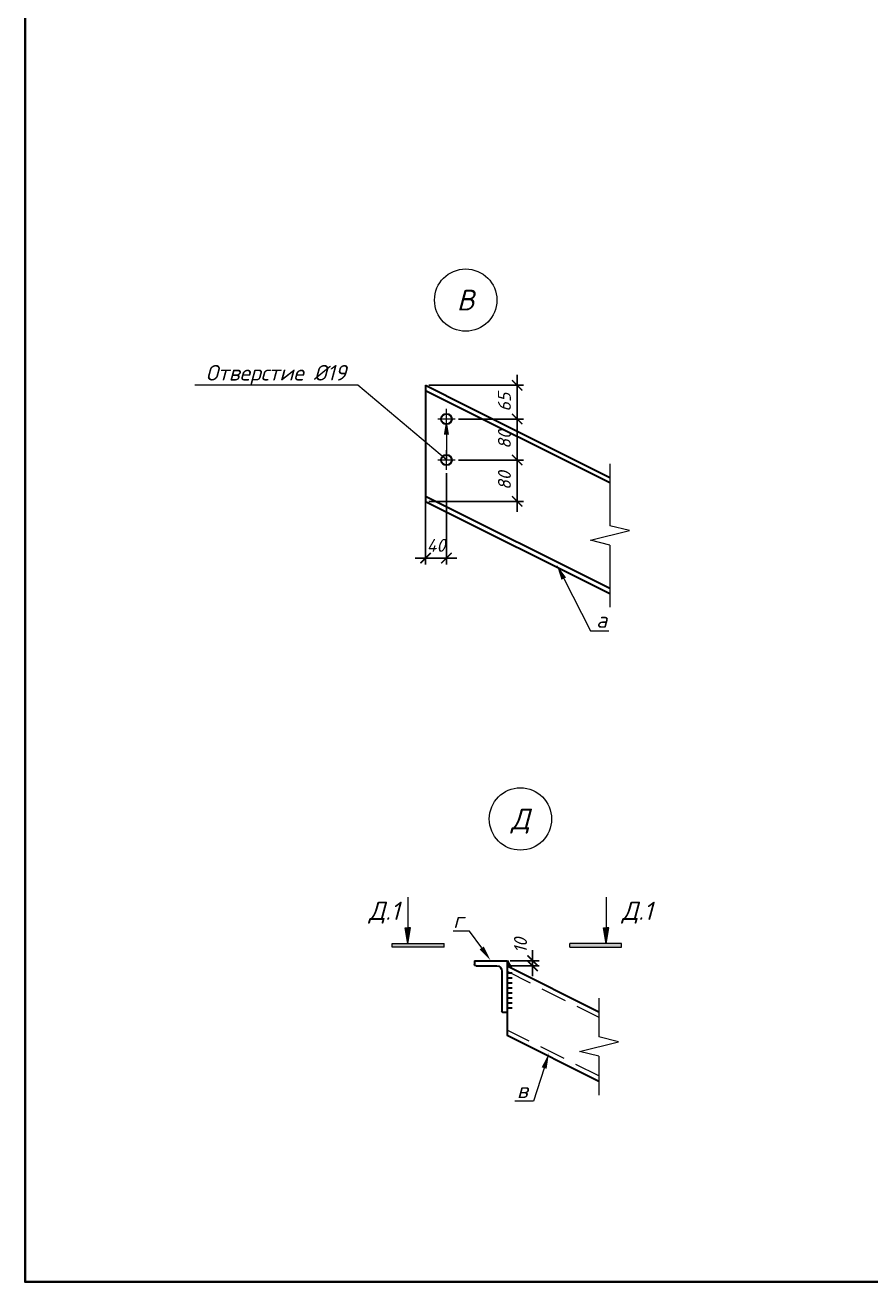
# Model space of a CAD drawing. Header units: millimetres. Extents: x -79646 to 95064, y -231229 to -58107.
# Drawn here: x -45220 to -43591, y -158752 to -156331 of the extents above; entities that cross this region are included whole.
import ezdxf
from ezdxf import colors
from ezdxf.entities.mleader import LeaderData, LeaderLine
from ezdxf.enums import TextEntityAlignment as Align
from ezdxf.math import Vec2, Vec3

# ---------------------------------------------------------------- set-up
doc = ezdxf.new("R2010")
doc.units = ezdxf.units.MM
doc.header["$PDMODE"] = 3
doc.linetypes.add('HIDDEN', pattern=[0.375, 0.25, -0.125])
doc.layers.get('0').update_dxf_attribs({"lineweight": 5})
doc.layers.get('Defpoints').update_dxf_attribs({"lineweight": 0})
for name, color, linetype, lineweight in [('#Cварка', 96, 'Continuous', 30), ('#Dimensions', 7, 'Continuous', 9), ('#Выноски', 7, 'Continuous', 15), ('k_ Металл', 1, 'Continuous', 30), ('k_ Металл_вид', 1, 'Continuous', 18)]:
    doc.layers.add(name, color=color, linetype=linetype, lineweight=lineweight)
doc.styles.add('ESKDW', font='eskdw.shx', dxfattribs={"oblique": 15})
doc.styles.get("Standard").update_dxf_attribs({"font": 'arial.ttf'})
doc.styles.add('STEP PR', font='isocpeui.ttf')
doc.dimstyles.new('SPDS', dxfattribs={"dimscale": 50, "dimtxt": 2.5, "dimasz": 2, "dimexe": 1.25, "dimexo": 0.625, "dimtad": 1, "dimdec": 0, "dimrnd": 0.001, "dimtxsty": 'ESKDW', "dimblk": 'ARCHTICK', "dimcen": 2.5, "dimdle": 2, "dimclrd": 256, "dimclre": 256, "dimclrt": 7, "dimadec": 0, "dimazin": 2, "dimtfac": 0.75, "dimtdec": 0, "dimtmove": 1, "dimatfit": 3, "dimfxl": 1, "dimtolj": 1, "dimarcsym": 1})

# ---------------------------------------------------------------- blocks, each defined once
blk = doc.blocks.new('*U106')
at = {"color": 0, "linetype": 'ByBlock', "lineweight": -2}
for p, q in [((3.977, 0), (4.289, 1.25)), ((4.289, 1.25), (4.914, -1.25)), ((3.977, 0), (0, 0)), ((4.914, -1.25), (5.227, 0)), ((9.204, 0), (5.227, 0))]:
    blk.add_line(p, q, dxfattribs=at)
blk = doc.blocks.new('_ArchTick')
at = {"color": 0, "linetype": 'ByBlock', "const_width": 0.15}
blk.add_lwpolyline([(-0.5, -0.5), (0.5, 0.5)], dxfattribs=at)
blk = doc.blocks.new('*D476')
at = {"layer": '#Dimensions', "lineweight": -2, "transparency": 16777216}
for p, q in [((-44272.6, -157148.5), (-44272.6, -157268.1)), ((-44385.8, -157168.5), (-44260.1, -157168.5)), ((-44442.6, -157248.1), (-44260.1, -157248.1))]:
    blk.add_line(p, q, dxfattribs=at)
at = {"layer": 'Defpoints', "color": 0, "lineweight": 0, "transparency": 16777216}
for p in [(-44392.1, -157168.5, 0), (-44448.8, -157248.1, 0), (-44272.6, -157248.1)]:
    blk.add_point(p, dxfattribs=at)
at = {"layer": '#Dimensions', "lineweight": -2, "transparency": 16777216, "xscale": 20, "yscale": 20, "zscale": 20}
for p, rotation in [((-44272.6, -157168.5), 90), ((-44272.6, -157248.1), 270)]:
    blk.add_blockref('_ArchTick', p, dxfattribs=dict(at, rotation=rotation))
at = {"layer": '#Dimensions', "transparency": 16777216, "insert": (-44297.1, -157208.3), "char_height": 25, "attachment_point": 5, "rotation": 90, "style": 'STEP PR'}
blk.add_mtext('\\A1;80', dxfattribs=at)
blk = doc.blocks.new('*D477')
at = {"layer": '#Dimensions', "lineweight": -2, "transparency": 16777216}
for p, q in [((-44272.6, -157188.5), (-44272.6, -157069.5)), ((-44385.8, -157089.5), (-44260.1, -157089.5)), ((-44385.8, -157168.5), (-44260.1, -157168.5))]:
    blk.add_line(p, q, dxfattribs=at)
at = {"layer": 'Defpoints', "color": 0, "lineweight": 0, "transparency": 16777216}
for p in [(-44392.1, -157089.5, 0), (-44272.6, -157089.5), (-44392.1, -157168.5, 0)]:
    blk.add_point(p, dxfattribs=at)
at = {"layer": '#Dimensions', "lineweight": -2, "transparency": 16777216, "xscale": 20, "yscale": 20, "zscale": 20}
for p, rotation in [((-44272.6, -157089.5), 90), ((-44272.6, -157168.5), 270)]:
    blk.add_blockref('_ArchTick', p, dxfattribs=dict(at, rotation=rotation))
at = {"layer": '#Dimensions', "transparency": 16777216, "insert": (-44297.1, -157129), "char_height": 25, "attachment_point": 5, "rotation": 90, "style": 'STEP PR'}
blk.add_mtext('\\A1;80', dxfattribs=at)
blk = doc.blocks.new('*D478')
at = {"layer": '#Dimensions', "lineweight": -2, "transparency": 16777216}
for p, q in [((-44272.6, -157109.5), (-44272.6, -157004.5)), ((-44442.6, -157024.5), (-44260.1, -157024.5)), ((-44385.8, -157089.5), (-44260.1, -157089.5))]:
    blk.add_line(p, q, dxfattribs=at)
at = {"layer": 'Defpoints', "color": 0, "lineweight": 0, "transparency": 16777216}
for p in [(-44448.8, -157024.5, 0), (-44272.6, -157024.5), (-44392.1, -157089.5, 0)]:
    blk.add_point(p, dxfattribs=at)
at = {"layer": '#Dimensions', "lineweight": -2, "transparency": 16777216, "xscale": 20, "yscale": 20, "zscale": 20}
for p, rotation in [((-44272.6, -157024.5), 90), ((-44272.6, -157089.5), 270)]:
    blk.add_blockref('_ArchTick', p, dxfattribs=dict(at, rotation=rotation))
at = {"layer": '#Dimensions', "transparency": 16777216, "insert": (-44297.1, -157057), "char_height": 25, "attachment_point": 5, "rotation": 90, "style": 'STEP PR'}
blk.add_mtext('\\A1;65', dxfattribs=at)
blk = doc.blocks.new('*D479')
at = {"layer": '#Dimensions', "lineweight": -2, "transparency": 16777216}
for p, q in [((-44448.8, -157209.6), (-44448.8, -157369.9)), ((-44408.8, -157193.8), (-44408.8, -157369.9)), ((-44388.8, -157357.4), (-44468.8, -157357.4))]:
    blk.add_line(p, q, dxfattribs=at)
at = {"layer": 'Defpoints', "color": 0, "lineweight": 0, "transparency": 16777216}
for p in [(-44408.8, -157187.6, 0), (-44448.8, -157203.4, 0), (-44448.8, -157357.4)]:
    blk.add_point(p, dxfattribs=at)
at = {"layer": '#Dimensions', "lineweight": -2, "transparency": 16777216, "xscale": 20, "yscale": 20, "zscale": 20, "rotation": 180}
blk.add_blockref('_ArchTick', (-44448.8, -157357.4), dxfattribs=at)
at = {"layer": '#Dimensions', "lineweight": -2, "transparency": 16777216, "xscale": 20, "yscale": 20, "zscale": 20}
blk.add_blockref('_ArchTick', (-44408.8, -157357.4), dxfattribs=at)
at = {"layer": '#Dimensions', "transparency": 16777216, "insert": (-44428.8, -157332.9), "char_height": 25, "attachment_point": 5, "style": 'STEP PR'}
blk.add_mtext('\\A1;40', dxfattribs=at)
blk = doc.blocks.new('*U115')
at = {"color": 0, "linetype": 'ByBlock', "lineweight": -2}
blk.add_circle((0, 0), 6, dxfattribs=at)
blk.add_attdef('Узел', text='', height=4, dxfattribs=at).set_placement((0, 0), align=Align.MIDDLE_CENTER)
blk = doc.blocks.new('*U260')
at = {"color": 0, "linetype": 'ByBlock', "lineweight": -2}
for p, q in [((0, 100), (-6.7, 100)), ((0, 0), (0, 100)), ((-10, 20), (-10, 96.7)), ((-63, 0), (-63, 6.7)), ((-63, 0), (0, 0)), ((-59.7, 10), (-20, 10))]:
    blk.add_line(p, q, dxfattribs=at)
for centre, radius, start, end in [((-6.7, 96.7), 3.3, 89.045, 179.9778), ((-59.7, 6.7), 3.3, 90, 180), ((-20, 20), 10, 270, 0)]:
    blk.add_arc(centre, radius, start, end, dxfattribs=at)
blk = doc.blocks.new('*U130')
at = {"color": 0, "lineweight": -2}
for p, q in [((0, -9.6), (10, -9.6)), ((0, -19.2), (10, -19.2)), ((0, -28.8), (10, -28.8)), ((0, -38.4), (10, -38.4)), ((0, -48), (10, -48)), ((0, -57.6), (10, -57.6)), ((0, -67.3), (10, -67.3)), ((0, -76.9), (10, -76.9))]:
    blk.add_line(p, q, dxfattribs=at)
blk = doc.blocks.new('*U484')
at = {"color": 0, "linetype": 'ByBlock', "lineweight": -2}
for p, q in [((2.486, 0), (2.799, 1.25)), ((2.799, 1.25), (3.424, -1.25)), ((2.486, 0), (0, 0)), ((3.424, -1.25), (3.736, 0)), ((6.222, 0), (3.736, 0))]:
    blk.add_line(p, q, dxfattribs=at)
blk = doc.blocks.new('*D485')
at = {"layer": '#Dimensions', "lineweight": -2, "transparency": 16777216}
for p, q in [((-44285.7, -158133), (-44230.3, -158133)), ((-44242.8, -158133), (-44242.8, -158113)), ((-44242.8, -158133), (-44242.8, -158143)), ((-44285.7, -158143), (-44230.3, -158143)), ((-44242.8, -158143), (-44242.8, -158163))]:
    blk.add_line(p, q, dxfattribs=at)
at = {"layer": 'Defpoints', "color": 0, "lineweight": 0, "transparency": 16777216}
for p in [(-44292, -158133), (-44292, -158143), (-44242.8, -158143)]:
    blk.add_point(p, dxfattribs=at)
at = {"layer": '#Dimensions', "lineweight": -2, "transparency": 16777216, "xscale": 20, "yscale": 20, "zscale": 20}
for p, rotation in [((-44242.8, -158133), 270), ((-44242.8, -158143), 90)]:
    blk.add_blockref('_ArchTick', p, dxfattribs=dict(at, rotation=rotation))
at = {"layer": '#Dimensions', "transparency": 16777216, "insert": (-44266.1, -158103.8), "char_height": 25, "attachment_point": 5, "rotation": 90, "style": 'STEP PR'}
blk.add_mtext('\\A1;10', dxfattribs=at)
blk = doc.blocks.new('*U134')
at = {"ltscale": 100}
h = blk.add_hatch(color=256, dxfattribs=at)
h.dxf.hatch_style = 1
h.paths.add_polyline_path([(-85, 1070), (-35, 1070), (15, 1070), (-35, 770)])
h = blk.add_hatch(color=256, dxfattribs=at)
h.dxf.hatch_style = 1
h.paths.add_polyline_path([(665, 700), (665, 770), (-335, 770), (-335, 700)])
at = {"linetype": 'Continuous', "ltscale": 100}
for p, q in [((-85, 1070), (-35, 1070)), ((-35, 770), (-85, 1070)), ((-35, 770), (15, 1070)), ((15, 1070), (-35, 1070)), ((-335, 700), (-335, 770)), ((-335, 770), (665, 770)), ((665, 700), (-335, 700))]:
    blk.add_line(p, q, dxfattribs=at)
at = {"linetype": 'Continuous', "ltscale": 100, "extrusion": (-1, -1e-16, 0), "elevation": 35}
blk.add_lwpolyline([(-1660, 0), (-1070, 0)], dxfattribs=at)
at = {"linetype": 'Continuous', "ltscale": 100}
blk.add_lwpolyline([(665, 700), (665, 770)], dxfattribs=at)
at = {"ltscale": 100, "style": 'STEP PR'}
blk.add_attdef('Nh', text='', height=350, dxfattribs=at).set_placement((-192, 1222), align=Align.RIGHT)
blk = doc.blocks.new('*U295')
at = {"ltscale": 100}
h = blk.add_hatch(color=256, dxfattribs=at)
h.dxf.hatch_style = 1
h.paths.add_polyline_path([(1415, 1070), (1365, 1070), (1315, 1070), (1365, 770)])
h = blk.add_hatch(color=256, dxfattribs=at)
h.dxf.hatch_style = 1
h.paths.add_polyline_path([(1665, 700), (1665, 770), (665, 770), (665, 700)])
at = {"linetype": 'Continuous', "ltscale": 100}
for p, q in [((1365, 770), (1315, 1070)), ((1315, 1070), (1365, 1070)), ((1415, 1070), (1365, 1070)), ((1365, 770), (1415, 1070)), ((1665, 770), (665, 770)), ((1665, 700), (1665, 770)), ((665, 700), (1665, 700))]:
    blk.add_line(p, q, dxfattribs=at)
at = {"linetype": 'Continuous', "ltscale": 100, "extrusion": (1, -1e-16, 0), "elevation": 1365}
blk.add_lwpolyline([(1660, 0), (1070, 0)], dxfattribs=at)
at = {"linetype": 'Continuous', "ltscale": 100}
blk.add_lwpolyline([(665, 700), (665, 770)], dxfattribs=at)
at = {"ltscale": 100, "style": 'STEP PR'}
blk.add_attdef('Nh', text='', height=350, dxfattribs=at).set_placement((1799, 1222), align=Align.RIGHT)

msp = doc.modelspace()

# ---------------------------------------------------------------- hatches: boundary and pattern name
at = {"layer": '#Cварка', "ltscale": 10}
h = msp.add_hatch(color=256, dxfattribs=at)
h.dxf.hatch_style = 1
h.paths.add_polyline_path([(-44291.98809, -158132.94666), (-44291.98809, -158142.96534), (-44284.03359, -158146.94259)])

# ---------------------------------------------------------------- linework, layer by layer
at = {"layer": '#Cварка', "ltscale": 200}
msp.add_lwpolyline([(-44291.98809, -158132.94666), (-44284.03359, -158146.94259)], dxfattribs=at)
at = {"lineweight": 5, "ltscale": 100}
for p, q in [((-44408.82215, -157108.57636, 0), (-44408.82215, -157070.22179, 0)), ((-44425.56279, -157089.45882, 0), (-44392.08118, -157089.45882, 0)), ((-44408.82199, -157187.57984, 0), (-44408.82199, -157149.22526, 0)), ((-44425.56263, -157168.46229, 0), (-44392.08102, -157168.46229, 0))]:
    msp.add_line(p, q, dxfattribs=at)
at = {"color": 3, "lineweight": 40}
msp.add_lwpolyline([(-45220.07569, -153909.81234), (-40236.90428, -153909.81234), (-40236.90428, -158751.69814), (-45220.07569, -158751.69814)], close=True, dxfattribs=at)
at = {"layer": 'k_ Металл', "elevation": 0}
for points in [[(-44448.82199, -157024.50968), (-44368.82199, -157064.50968)], [(-44448.82199, -157024.50968), (-44448.82199, -157248.11648)], [(-44448.82199, -157034.57199), (-44094.34295, -157211.8115)], [(-44368.82199, -157064.50968), (-44093.89574, -157201.9728)], [(-44448.82199, -157238.05417), (-44093.89574, -157415.5173)], [(-44448.82199, -157248.11648), (-44093.89574, -157425.5796)]]:
    msp.add_lwpolyline(points, dxfattribs=at)
at = {"layer": 'k_ Металл'}
for points in [[(-44291.98809, -158142.96534), (-44115.13661, -158231.39108)], [(-44291.98809, -158146.96534), (-44291.98809, -158277.12942)], [(-44115.13661, -158365.55516), (-44291.98809, -158277.12942)]]:
    msp.add_lwpolyline(points, dxfattribs=at)
for centre in [(-44408.76171, -157089.51712, 0), (-44408.76154, -157168.5206, 0)]:
    msp.add_circle(centre, 10.19667, dxfattribs=at)
at = {"layer": 'k_ Металл_вид', "linetype": 'HIDDEN', "ltscale": 200}
for points in [[(-44291.98809, -158153.48617), (-44115.13661, -158241.91191)], [(-44115.13661, -158355.03433), (-44291.98809, -158266.60859)]]:
    msp.add_lwpolyline(points, dxfattribs=at)

# ---------------------------------------------------------------- block references
at = {"layer": '#Cварка'}
msp.add_blockref('*U130', (-44291.98809, -158146.96534), dxfattribs=at)
at = {"layer": '#Dimensions'}
ref = msp.add_blockref('*U115', (-44371.70818, -156860.41003), dxfattribs=dict(at, xscale=10, yscale=10, zscale=10))
ref.add_attrib('Узел', 'B', dxfattribs={"layer": '0', "color": 0, "linetype": 'ByBlock', "lineweight": -2, "height": 40, "style": 'STEP PR'}).set_placement((-44371.70818, -156860.41003), align=Align.MIDDLE_CENTER)
ref = msp.add_blockref('*U115', (-44266.23362, -157860.01181), dxfattribs=dict(at, xscale=10, yscale=10, zscale=10))
ref.add_attrib('Узел', 'Д', dxfattribs={"layer": '0', "color": 0, "linetype": 'ByBlock', "lineweight": -2, "height": 40, "style": 'STEP PR'}).set_placement((-44266.23362, -157860.01181), align=Align.MIDDLE_CENTER)
at = {"layer": '#Dimensions', "xscale": -30, "yscale": -30, "zscale": -30, "rotation": 270}
msp.add_blockref('*U484', (-44115.13661, -158391.80516), dxfattribs=at)
at = {"xscale": -30, "yscale": -30, "zscale": -30, "rotation": 270}
msp.add_blockref('*U106', (-44093.89574, -157451.8296), dxfattribs=at)
at = {"xscale": 0.1, "yscale": 0.1, "zscale": 0.1}
msp.add_blockref('*U134', (-44479.60174, -158176.63149), dxfattribs=at).add_auto_attribs({'Nh': 'Д.1'})
ref = msp.add_blockref('*U295', (-44237.81888, -158176.63149), dxfattribs=dict(xscale=0.1, yscale=0.1, zscale=0.1))
ref.add_attrib('Nh', 'Д.1', dxfattribs={"ltscale": 100, "height": 35, "style": 'STEP PR'}).set_placement((-44011.57428, -158054.44808), align=Align.RIGHT)
at = {"layer": 'k_ Металл', "xscale": -1, "rotation": 180}
msp.add_blockref('*U260', (-44291.98809, -158132.96534), dxfattribs=at)

# ---------------------------------------------------------------- dimensions: what is measured, and where the dimension line sits
at = {"layer": '#Dimensions'}
for base, p1, p2, override, picture, middle in [((-44272.57748, -157024.50968), (-44392.08118, -157089.45882, 0), (-44448.82199, -157024.50968, 0), {"dimscale": 10, "dimgap": 1.2, "dimrnd": 5, "dimtxsty": 'STEP PR', "dimblk1": 'ArchTick', "dimblk2": 'ArchTick', "dimsah": 1, "dimclrt": 256}, '*D478', (-44272.57748, -157056.98425)), ((-44272.57748, -157248.11648), (-44392.08102, -157168.46229, 0), (-44448.82199, -157248.11648, 0), {"dimscale": 10, "dimgap": 1.2, "dimrnd": 5, "dimtxsty": 'STEP PR', "dimblk1": 'ArchTick', "dimblk2": 'ArchTick', "dimsah": 1, "dimclrt": 256}, '*D476', (-44272.57748, -157208.28939)), ((-44242.84899, -158142.96534), (-44291.98809, -158132.96534), (-44291.98809, -158142.96534), {"dimscale": 10, "dimgap": 1.2, "dimrnd": 1, "dimtxsty": 'STEP PR', "dimblk1": 'ArchTick', "dimblk2": 'ArchTick', "dimsah": 1, "dimclrt": 256}, '*D485', (-44241.58005, -158103.80686))]:
    dim = msp.add_linear_dim(base=base, p1=p1, p2=p2, angle=90, dimstyle='SPDS', override=override, dxfattribs=at)
    dim.commit()
    dim.dimension.update_dxf_attribs({"geometry": picture, "text_midpoint": middle, "dimtype": 160})
dim = msp.add_linear_dim(base=(-44272.57748, -157089.45882), p1=(-44392.08102, -157168.46229, 0), p2=(-44392.08118, -157089.45882, 0), angle=90, dimstyle='SPDS', override={"dimscale": 10, "dimgap": 1.2, "dimrnd": 5, "dimtxsty": 'STEP PR', "dimblk1": 'ArchTick', "dimblk2": 'ArchTick', "dimsah": 1, "dimclrt": 256}, dxfattribs=at)
dim.commit()
dim.dimension.update_dxf_attribs({"geometry": '*D477', "text_midpoint": (-44297.07748, -157128.96056)})
dim = msp.add_linear_dim(base=(-44448.82199, -157357.3875), p1=(-44408.82199, -157187.57984, 0), p2=(-44448.82199, -157203.39512, 0), dimstyle='SPDS', override={"dimscale": 10, "dimgap": 1.2, "dimrnd": 5, "dimtxsty": 'STEP PR', "dimblk1": 'ArchTick', "dimblk2": 'ArchTick', "dimsah": 1, "dimclrt": 256}, dxfattribs=at)
dim.commit()
dim.dimension.update_dxf_attribs({"geometry": '*D479', "text_midpoint": (-44428.82199, -157357.3875), "dimtype": 160})

# ---------------------------------------------------------------- leaders
at = {"layer": '#Выноски'}
ml = msp.add_multileader_mtext('Standard', dxfattribs=at)
ml.set_content('Отверстие %%C19', color=256, style='STEP PR')
ml.set_leader_properties(color=256, linetype='ByLayer', lineweight=-1)
ml.build(insert=Vec2(0, 0))
ml.multileader.update_dxf_attribs({"text_left_attachment_type": 6, "text_right_attachment_type": 6, "dogleg_length": 0, "arrow_head_size": 30, "scale": 0.1})
ctx = ml.context
ctx.base_point, ctx.scale, ctx.char_height, ctx.arrow_head_size, ctx.landing_gap_size, ctx.plane_origin = Vec3(-44894.36896, -157024.41828, 0), 0.1, 30, 30, 12.5, Vec3(-44408.76171, -157089.51712, 0)
ctx.left_attachment, ctx.right_attachment, ctx.text_align_type = 6, 6, 1
notes = []
notes.append((ctx, [(0, (1, 1, 0), (-44579.66442, -157024.41828, 0), (-1, 0), 0, [(1, [(-44408.76171, -157089.51712, 0), (-44408.82199, -157168.46229, 0)], 0, [])])]))
ctx.mtext.insert, ctx.mtext.alignment, ctx.mtext.flow_direction = Vec3(-44737.01669, -156985.41828, 0), 2, 5
ml = msp.add_multileader_mtext('Standard', dxfattribs=at)
ml.set_content('\\A1;a', color=256, style='STEP PR')
ml.set_leader_properties(color=256, linetype='ByLayer', lineweight=-1)
ml.build(insert=Vec2(0, 0))
ml.multileader.update_dxf_attribs({"text_left_attachment_type": 6, "text_right_attachment_type": 6, "dogleg_length": 0, "arrow_head_size": 30, "scale": 0.1})
ctx = ml.context
ctx.base_point, ctx.scale, ctx.char_height, ctx.arrow_head_size, ctx.landing_gap_size, ctx.plane_origin = Vec3(-44131.49852, -157497.61911), 0.1, 30, 30, 12.5, Vec3(-15838.28862, -181964.36803)
ctx.left_attachment, ctx.right_attachment, ctx.text_align_type = 6, 6, 1
notes.append((ctx, [(0, (1, 1, 0), (-44131.49852, -157497.61911), (1, 0), 0, [(0, [(-44196.48664, -157370.16419)], 0, [])])]))
ctx.mtext.insert, ctx.mtext.rotation, ctx.mtext.alignment, ctx.mtext.flow_direction = Vec3(-44109.88489, -157461.61911), 6.2831853072, 2, 5
ml = msp.add_multileader_mtext('Standard', dxfattribs=at)
ml.set_content('\\A1;г', color=256, style='STEP PR')
ml.set_leader_properties(color=256, linetype='ByLayer', lineweight=-1)
ml.build(insert=Vec2(0, 0))
ml.multileader.update_dxf_attribs({"text_left_attachment_type": 6, "text_right_attachment_type": 6, "dogleg_length": 0, "arrow_head_size": 30, "scale": 0.1})
ctx = ml.context
ctx.base_point, ctx.scale, ctx.char_height, ctx.arrow_head_size, ctx.landing_gap_size, ctx.plane_origin = Vec3(-44407.60626, -158075.9155), 0.1, 30, 30, 12.5, Vec3(-15925.64825, -182549.33546)
ctx.left_attachment, ctx.right_attachment, ctx.text_align_type = 6, 6, 1
notes.append((ctx, [(1, (1, 1, 0), (-44364.03808, -158075.9155), (-1, 0), 0, [(0, [(-44323.48809, -158132.96534)], 0, [])])]))
ctx.mtext.insert, ctx.mtext.rotation, ctx.mtext.alignment, ctx.mtext.flow_direction = Vec3(-44385.82217, -158039.9155), 6.2831853072, 2, 5
ml = msp.add_multileader_mtext('Standard', dxfattribs=at)
ml.set_content('\\A1;в', color=256, style='STEP PR')
ml.set_leader_properties(color=256, linetype='ByLayer', lineweight=-1)
ml.build(insert=Vec2(0, 0))
ml.multileader.update_dxf_attribs({"text_left_attachment_type": 6, "text_right_attachment_type": 6, "dogleg_length": 0, "arrow_head_size": 30, "scale": 0.1})
ctx = ml.context
ctx.base_point, ctx.scale, ctx.char_height, ctx.arrow_head_size, ctx.landing_gap_size, ctx.plane_origin = Vec3(-44283.70189, -158403.7096), 0.1, 30, 30, 12.5, Vec3(-15966.52747, -182872.70562)
ctx.left_attachment, ctx.right_attachment, ctx.text_align_type = 6, 6, 1
notes.append((ctx, [(1, (1, 1, 0), (-44241.17916, -158403.7096), (-1, 0), 0, [(0, [(-44211.321, -158311.25996)], 0, [])])]))
ctx.mtext.insert, ctx.mtext.rotation, ctx.mtext.alignment, ctx.mtext.flow_direction = Vec3(-44262.44053, -158367.7096), 6.2831853072, 2, 5
for ctx, leaders in notes:
    for number, flags, end, landing, length, lines in leaders:
        leader = LeaderData()
        leader.index, (leader.has_last_leader_line, leader.has_dogleg_vector, leader.attachment_direction) = number, flags
        leader.last_leader_point, leader.dogleg_vector, leader.dogleg_length = Vec3(end), Vec3(landing), length
        for number, points, colour, breaks in lines:
            line = LeaderLine()
            line.index, line.vertices, line.color, line.breaks = number, Vec3.list(points), colors.encode_raw_color(colour), breaks
            leader.lines.append(line)
        ctx.leaders.append(leader)

doc.saveas('drawing.dxf')
